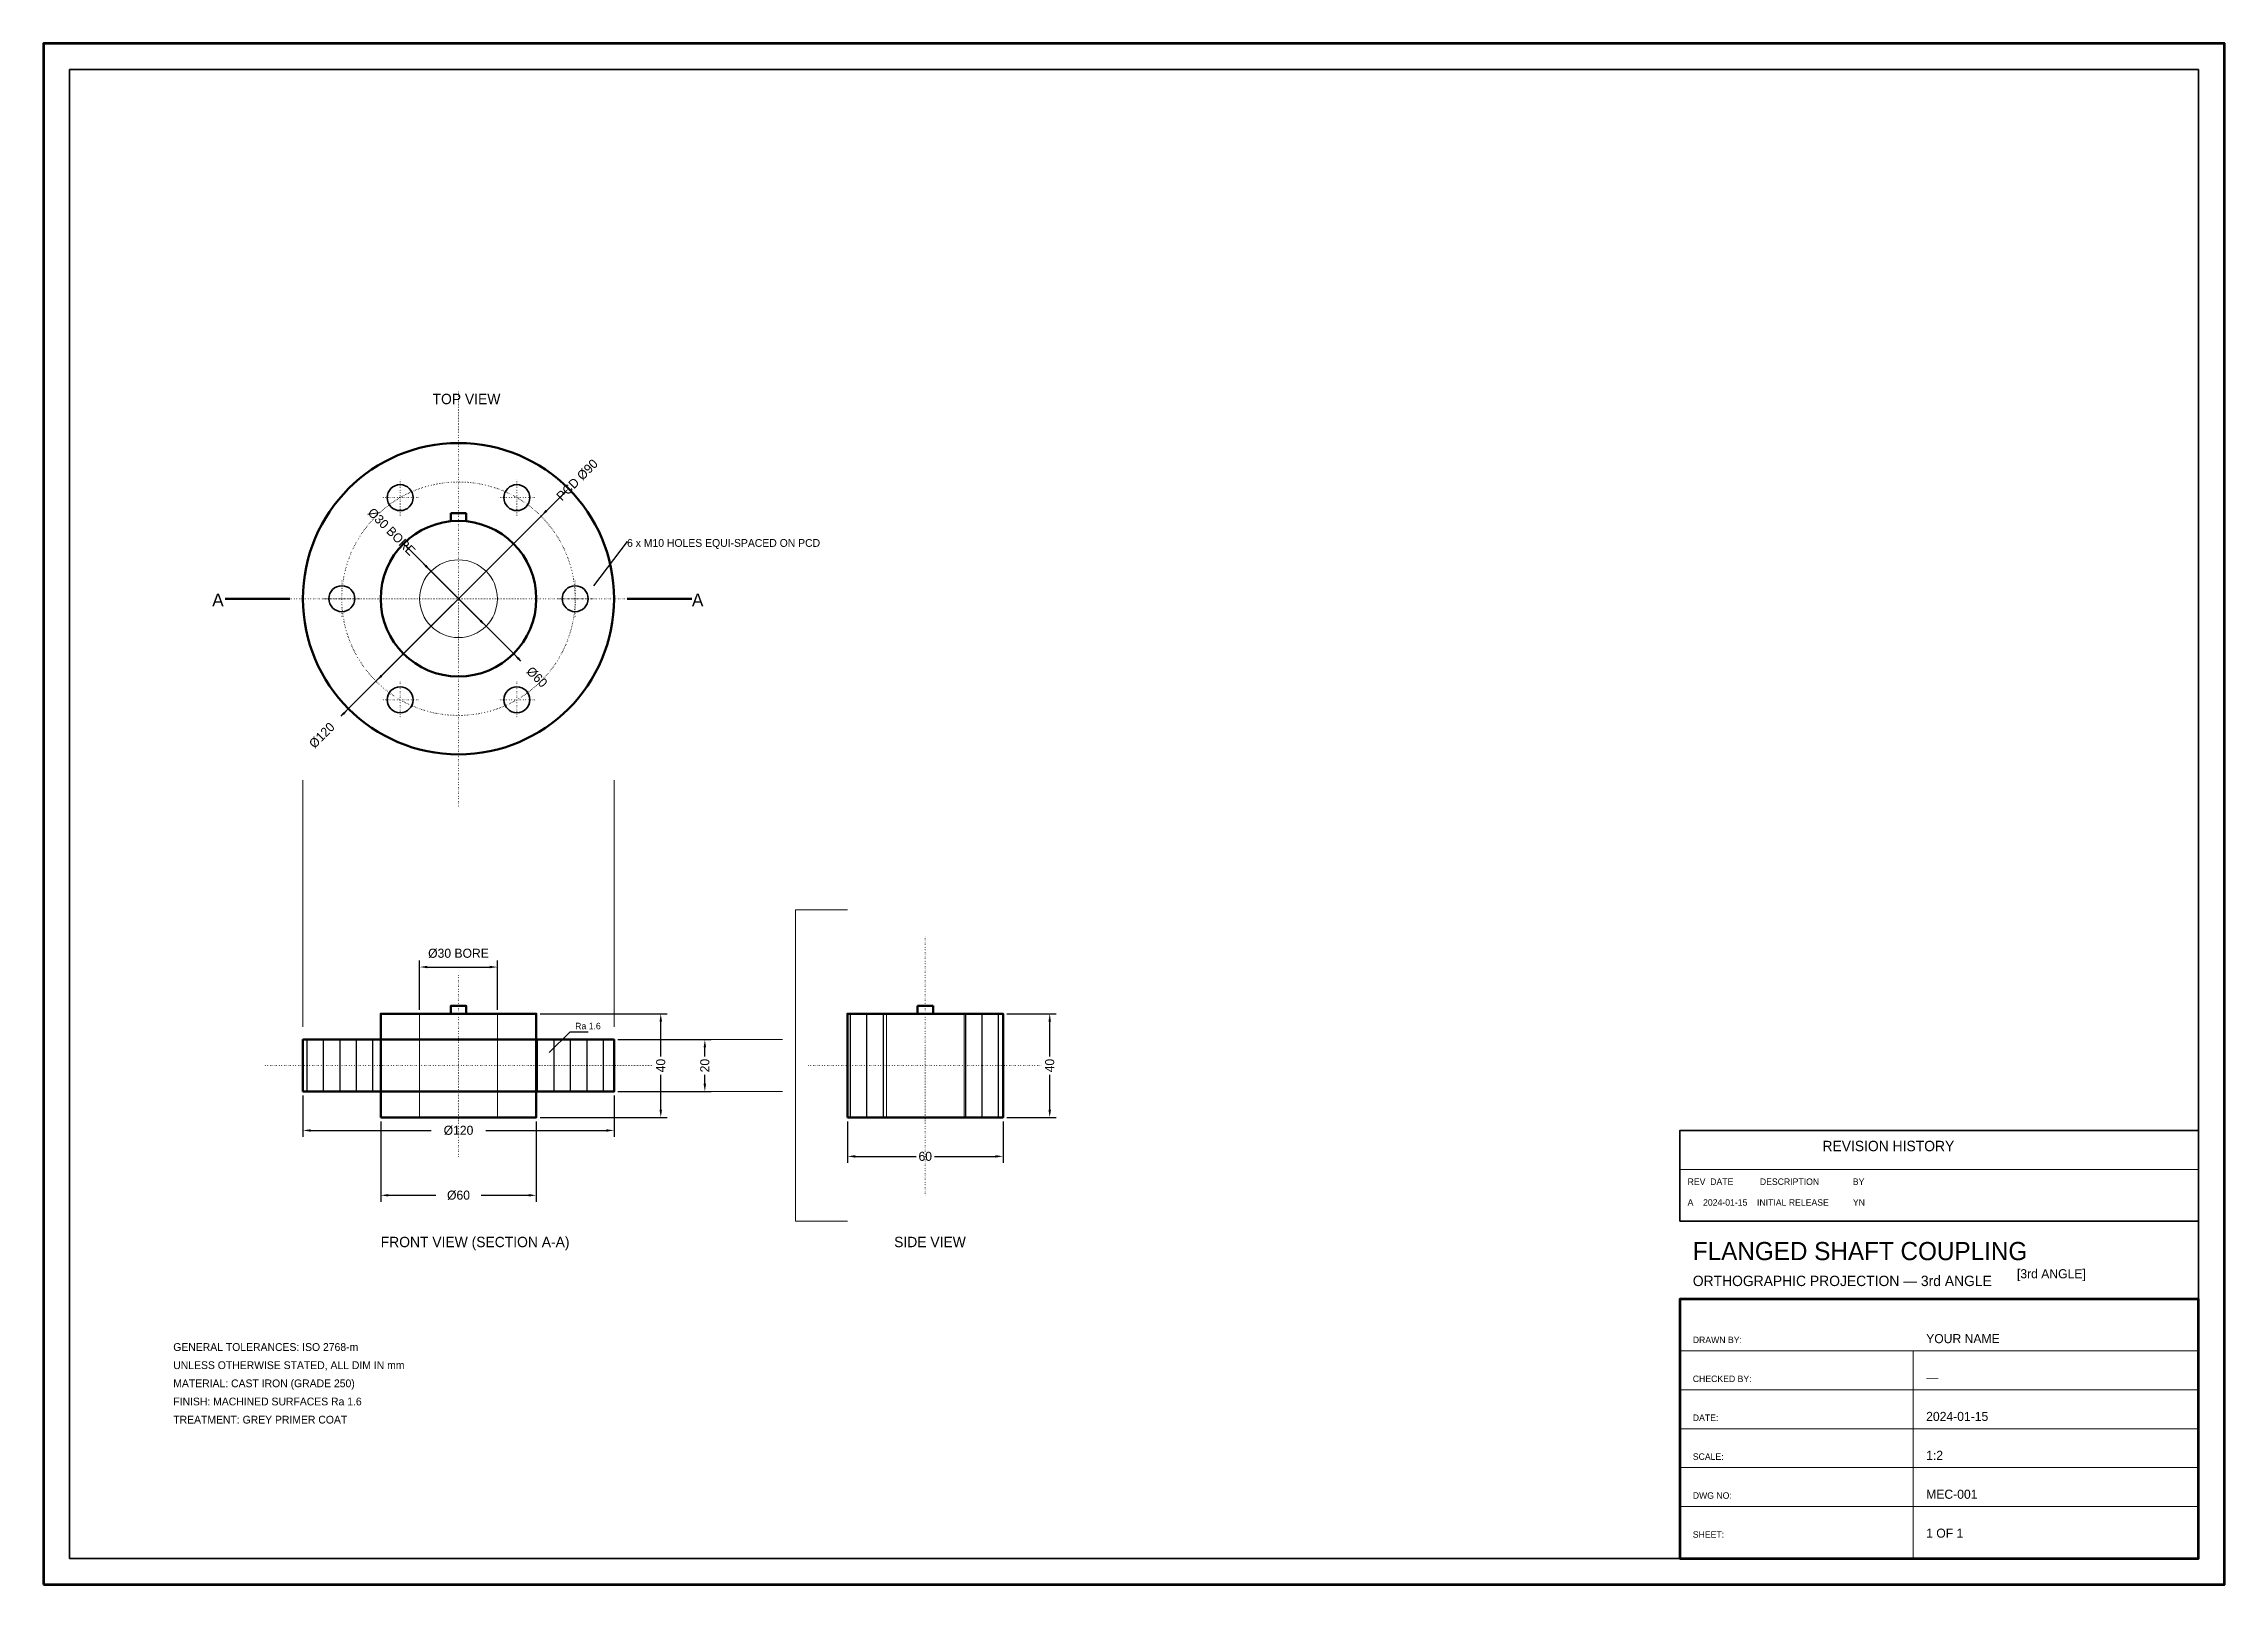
# Model space of a CAD drawing. Header units: millimetres. Extents: x 0 to 841, y 0 to 594.
import ezdxf

# ---------------------------------------------------------------- set-up
doc = ezdxf.new("R2010")
doc.units = ezdxf.units.MM
doc.linetypes.add('CENTER', pattern=[0.5, -0.25, 0, -0.25])
doc.linetypes.add('DASHED', pattern=[0.25, -0.25])
for name, color, linetype in [('ANNOTATION', 4, 'Continuous'), ('BORDER', 7, 'Continuous'), ('CENTER', 1, 'Continuous'), ('DIMENSION', 2, 'Continuous'), ('HATCH', 6, 'Continuous'), ('HIDDEN', 5, 'Continuous'), ('OBJECT', 7, 'Continuous'), ('TITLEBLOCK', 7, 'Continuous'), ('VIEWPORT', 3, 'Continuous')]:
    doc.layers.add(name, color=color, linetype=linetype)
doc.dimstyles.new('MECH_DIM', dxfattribs={"dimtxt": 3.5, "dimasz": 3, "dimexe": 2.5, "dimexo": 1.5, "dimgap": 1, "dimtad": 1, "dimdec": 1, "dimcen": 2.5, "dimazin": 3, "dimtfac": 1, "dimtmove": 0, "dimatfit": 3})

# ---------------------------------------------------------------- blocks, each defined once
blk = doc.blocks.new('_CLOSEDFILLED')
at = {"color": 0, "linetype": 'BYBLOCK'}
blk.add_solid([(-1, 0.16), (0, 0), (-1, -0.16)], dxfattribs=at)
blk = doc.blocks.new('*D1')
for p, q in [((100, 188.5), (100, 172.5)), ((220, 188.5), (220, 172.5)), ((103, 175), (149.5, 175)), ((170.5, 175), (217, 175))]:
    blk.add_line(p, q)
at = {"layer": 'Defpoints'}
for p in [(100, 190), (220, 190), (100, 175)]:
    blk.add_point(p, dxfattribs=at)
at = {"layer": 'DIMENSION', "xscale": 3, "yscale": 3, "rotation": 180}
blk.add_blockref('_CLOSEDFILLED', (100, 175), dxfattribs=at)
at = {"layer": 'DIMENSION', "xscale": 3, "yscale": 3}
blk.add_blockref('_CLOSEDFILLED', (220, 175), dxfattribs=at)
at = {"layer": 'DIMENSION', "insert": (160, 175), "char_height": 3.5, "attachment_point": 5}
blk.add_mtext('%%C120', dxfattribs=at)
blk = doc.blocks.new('*D2')
for p, q in [((130, 178.5), (130, 147.5)), ((190, 178.5), (190, 147.5)), ((133, 150), (151.25, 150)), ((168.75, 150), (187, 150))]:
    blk.add_line(p, q)
at = {"layer": 'Defpoints'}
for p in [(130, 180), (190, 180), (130, 150)]:
    blk.add_point(p, dxfattribs=at)
at = {"layer": 'DIMENSION', "xscale": 3, "yscale": 3, "rotation": 180}
blk.add_blockref('_CLOSEDFILLED', (130, 150), dxfattribs=at)
at = {"layer": 'DIMENSION', "xscale": 3, "yscale": 3}
blk.add_blockref('_CLOSEDFILLED', (190, 150), dxfattribs=at)
at = {"layer": 'DIMENSION', "insert": (160, 150), "char_height": 3.5, "attachment_point": 5}
blk.add_mtext('%%C60', dxfattribs=at)
blk = doc.blocks.new('*D3')
for p, q in [((191.5, 220), (240.5, 220)), ((238, 203.5), (238, 217)), ((238, 183), (238, 196.5)), ((191.5, 180), (240.5, 180))]:
    blk.add_line(p, q)
at = {"layer": 'Defpoints'}
for p in [(190, 220), (190, 180), (238, 180)]:
    blk.add_point(p, dxfattribs=at)
at = {"layer": 'DIMENSION', "xscale": 3, "yscale": 3}
for p, rotation in [((238, 220), 90), ((238, 180), 270)]:
    blk.add_blockref('_CLOSEDFILLED', p, dxfattribs=dict(at, rotation=rotation))
at = {"layer": 'DIMENSION', "insert": (238, 200), "char_height": 3.5, "attachment_point": 5, "rotation": 90}
blk.add_mtext('40', dxfattribs=at)
blk = doc.blocks.new('*D4')
for p, q in [((221.5, 210), (257.5, 210)), ((255, 203.5), (255, 207)), ((255, 193), (255, 196.5)), ((221.5, 190), (257.5, 190))]:
    blk.add_line(p, q)
at = {"layer": 'Defpoints'}
for p in [(220, 210), (220, 190), (255, 190)]:
    blk.add_point(p, dxfattribs=at)
at = {"layer": 'DIMENSION', "xscale": 3, "yscale": 3}
for p, rotation in [((255, 210), 90), ((255, 190), 270)]:
    blk.add_blockref('_CLOSEDFILLED', p, dxfattribs=dict(at, rotation=rotation))
at = {"layer": 'DIMENSION', "insert": (255, 200), "char_height": 3.5, "attachment_point": 5, "rotation": 90}
blk.add_mtext('20', dxfattribs=at)
blk = doc.blocks.new('*D6')
for p, q in [((115.45, 335.45), (200.31, 420.31)), ((114.75, 334.75), (115.45, 335.45))]:
    blk.add_line(p, q)
at = {"layer": 'Defpoints'}
for p in [(160, 380), (117.57, 337.57)]:
    blk.add_point(p, dxfattribs=at)
at = {"layer": 'DIMENSION', "xscale": 3, "yscale": 3, "rotation": 45}
for p in [(202.43, 422.43), (117.57, 337.57)]:
    blk.add_blockref('_CLOSEDFILLED', p, dxfattribs=at)
at = {"layer": 'DIMENSION', "insert": (107.32, 327.32), "char_height": 3.5, "attachment_point": 5, "rotation": 45}
blk.add_mtext('%%C120', dxfattribs=at)
blk = doc.blocks.new('*D7')
for p, q in [((183.33, 356.67), (140.91, 399.09)), ((184.04, 355.96), (183.33, 356.67))]:
    blk.add_line(p, q)
at = {"layer": 'Defpoints'}
for p in [(160, 380), (181.21, 358.79)]:
    blk.add_point(p, dxfattribs=at)
at = {"layer": 'DIMENSION', "xscale": 3, "yscale": 3, "rotation": 135}
for p in [(138.79, 401.21), (181.21, 358.79)]:
    blk.add_blockref('_CLOSEDFILLED', p, dxfattribs=at)
at = {"layer": 'DIMENSION', "insert": (190.23, 349.77), "char_height": 3.5, "attachment_point": 5, "rotation": 315}
blk.add_mtext('%%C60', dxfattribs=at)
blk = doc.blocks.new('*D8')
for p, q in [((193.94, 413.94), (130.3, 350.3)), ((194.65, 414.65), (193.94, 413.94))]:
    blk.add_line(p, q)
at = {"layer": 'Defpoints'}
for p in [(191.82, 411.82), (160, 380)]:
    blk.add_point(p, dxfattribs=at)
at = {"layer": 'DIMENSION', "xscale": 3, "yscale": 3, "rotation": 224.99999999999997}
for p in [(191.82, 411.82), (128.18, 348.18)]:
    blk.add_blockref('_CLOSEDFILLED', p, dxfattribs=at)
at = {"layer": 'DIMENSION', "insert": (205.79, 425.79), "char_height": 3.5, "attachment_point": 5, "rotation": 45}
blk.add_mtext('PCD %%C90', dxfattribs=at)
blk = doc.blocks.new('*D9')
for p, q in [((146.56, 393.44), (147.27, 392.73)), ((147.27, 392.73), (168.49, 371.51))]:
    blk.add_line(p, q)
at = {"layer": 'Defpoints'}
for p in [(149.39, 390.61), (160, 380)]:
    blk.add_point(p, dxfattribs=at)
at = {"layer": 'DIMENSION', "xscale": 3, "yscale": 3, "rotation": 314.9999999999999}
for p in [(149.39, 390.61), (170.61, 369.39)]:
    blk.add_blockref('_CLOSEDFILLED', p, dxfattribs=at)
at = {"layer": 'DIMENSION', "insert": (134.19, 405.81), "char_height": 3.5, "attachment_point": 5, "rotation": 315}
blk.add_mtext('%%C30 BORE', dxfattribs=at)
blk = doc.blocks.new('*D10')
for p, q in [((371.5, 220), (390.5, 220)), ((388, 203.5), (388, 217)), ((388, 183), (388, 196.5)), ((371.5, 180), (390.5, 180))]:
    blk.add_line(p, q)
at = {"layer": 'Defpoints'}
for p in [(370, 220), (370, 180), (388, 180)]:
    blk.add_point(p, dxfattribs=at)
at = {"layer": 'DIMENSION', "xscale": 3, "yscale": 3}
for p, rotation in [((388, 220), 90), ((388, 180), 270)]:
    blk.add_blockref('_CLOSEDFILLED', p, dxfattribs=dict(at, rotation=rotation))
at = {"layer": 'DIMENSION', "insert": (388, 200), "char_height": 3.5, "attachment_point": 5, "rotation": 90}
blk.add_mtext('40', dxfattribs=at)
blk = doc.blocks.new('*D11')
for p, q in [((310, 178.5), (310, 162.5)), ((370, 178.5), (370, 162.5)), ((313, 165), (336.5, 165)), ((343.5, 165), (367, 165))]:
    blk.add_line(p, q)
at = {"layer": 'Defpoints'}
for p in [(310, 180), (370, 180), (310, 165)]:
    blk.add_point(p, dxfattribs=at)
at = {"layer": 'DIMENSION', "xscale": 3, "yscale": 3, "rotation": 180}
blk.add_blockref('_CLOSEDFILLED', (310, 165), dxfattribs=at)
at = {"layer": 'DIMENSION', "xscale": 3, "yscale": 3}
blk.add_blockref('_CLOSEDFILLED', (370, 165), dxfattribs=at)
at = {"layer": 'DIMENSION', "insert": (340, 165), "char_height": 3.5, "attachment_point": 5}
blk.add_mtext('60', dxfattribs=at)

msp = doc.modelspace()

# ---------------------------------------------------------------- hatches: boundary and pattern name
at = {"layer": 'HATCH'}
h = msp.add_hatch(dxfattribs=at)
h.set_pattern_fill('ANSI31', scale=2, angle=45)
h.paths.add_polyline_path([(310, 180), (325, 180), (325, 220), (310, 220)])
h = msp.add_hatch(dxfattribs=at)
h.set_pattern_fill('ANSI31', scale=2, angle=45)
h.paths.add_polyline_path([(355, 180), (370, 180), (370, 220), (355, 220)])
h = msp.add_hatch(dxfattribs=at)
h.set_pattern_fill('ANSI31', scale=2, angle=45)
h.paths.add_polyline_path([(100, 190), (130, 190), (130, 210), (100, 210)])
h = msp.add_hatch(dxfattribs=at)
h.set_pattern_fill('ANSI31', scale=2, angle=45)
h.paths.add_polyline_path([(190, 190), (220, 190), (220, 210), (190, 210)])

# ---------------------------------------------------------------- linework, layer by layer
at = {"layer": 'ANNOTATION'}
for p, q in [((225, 402), (212, 385)), ((195, 205), (203, 213)), ((203, 213), (210, 213))]:
    msp.add_line(p, q, dxfattribs=at)
at = {"layer": 'ANNOTATION', "lineweight": 50}
for p, q in [((70, 380), (95, 380)), ((225, 380), (250, 380))]:
    msp.add_line(p, q, dxfattribs=at)
at = {"layer": 'BORDER', "lineweight": 70}
msp.add_lwpolyline([(0, 0), (841, 0), (841, 594), (0, 594), (0, 0)], dxfattribs=at)
at = {"layer": 'BORDER', "lineweight": 35}
msp.add_lwpolyline([(10, 10), (831, 10), (831, 584), (10, 584), (10, 10)], dxfattribs=at)
at = {"layer": 'CENTER', "linetype": 'CENTER', "lineweight": 18}
for p, q in [((160, 300), (160, 460)), ((80, 380), (240, 380)), ((340, 150), (340, 250)), ((160, 165), (160, 235)), ((85, 200), (235, 200)), ((295, 200), (385, 200))]:
    msp.add_line(p, q, dxfattribs=at)
at = {"layer": 'CENTER', "linetype": 'CENTER', "lineweight": 13}
for p, q in [((137.5, 411.97), (137.5, 425.97)), ((182.5, 411.97), (182.5, 425.97)), ((130.5, 418.97), (144.5, 418.97)), ((175.5, 418.97), (189.5, 418.97)), ((115, 373), (115, 387)), ((205, 373), (205, 387)), ((108, 380), (122, 380)), ((198, 380), (212, 380)), ((137.5, 334.03), (137.5, 348.03)), ((182.5, 334.03), (182.5, 348.03)), ((130.5, 341.03), (144.5, 341.03)), ((175.5, 341.03), (189.5, 341.03))]:
    msp.add_line(p, q, dxfattribs=at)
msp.add_circle((160, 380), 45, dxfattribs=at)
at = {"layer": 'HIDDEN', "linetype": 'DASHED', "lineweight": 18}
for p, q in [((310, 260), (290, 260)), ((290, 140), (290, 260)), ((145, 180), (145, 220)), ((175, 180), (175, 220)), ((325, 180), (325, 220)), ((355, 180), (355, 220)), ((310, 140), (290, 140))]:
    msp.add_line(p, q, dxfattribs=at)
msp.add_circle((160, 380), 15, dxfattribs=at)
at = {"layer": 'OBJECT', "lineweight": 50}
for p, q in [((157, 410), (157, 413)), ((157, 413), (163, 413)), ((163, 410), (163, 413)), ((337, 220), (337, 223)), ((337, 223), (343, 223)), ((343, 220), (343, 223))]:
    msp.add_line(p, q, dxfattribs=at)
for points in [[(130, 180), (190, 180), (190, 220), (130, 220), (130, 180)], [(157, 220), (157, 223), (163, 223), (163, 220)], [(310, 180), (370, 180), (370, 220), (310, 220), (310, 180)], [(100, 190), (220, 190), (220, 210), (100, 210), (100, 190)]]:
    msp.add_lwpolyline(points, dxfattribs=at)
for radius in [60, 30]:
    msp.add_circle((160, 380), radius, dxfattribs=at)
at = {"layer": 'OBJECT', "lineweight": 35}
for centre in [(137.5, 418.97), (182.5, 418.97), (115, 380), (205, 380), (137.5, 341.03), (182.5, 341.03)]:
    msp.add_circle(centre, 5, dxfattribs=at)
at = {"layer": 'TITLEBLOCK', "lineweight": 13}
msp.add_line((631, 160), (831, 160), dxfattribs=at)
at = {"layer": 'TITLEBLOCK', "lineweight": 18}
for p, q in [((631, 90), (831, 90)), ((721, 10), (721, 90)), ((631, 75), (831, 75)), ((631, 60), (831, 60)), ((631, 45), (831, 45)), ((631, 30), (831, 30))]:
    msp.add_line(p, q, dxfattribs=at)
at = {"layer": 'TITLEBLOCK', "lineweight": 35}
msp.add_lwpolyline([(631, 140), (831, 140), (831, 175), (631, 175), (631, 140)], dxfattribs=at)
at = {"layer": 'TITLEBLOCK', "lineweight": 70}
msp.add_lwpolyline([(631, 10), (831, 10), (831, 110), (631, 110), (631, 10)], dxfattribs=at)
at = {"layer": 'VIEWPORT', "linetype": 'DASHED', "lineweight": 13}
for p, q in [((100, 215), (100, 310)), ((220, 215), (220, 310)), ((225, 210), (285, 210)), ((225, 190), (285, 190))]:
    msp.add_line(p, q, dxfattribs=at)

# ---------------------------------------------------------------- texts
at = {"layer": 'ANNOTATION'}
for s, height, p in [('TOP VIEW', 4, (150, 455)), ('6 x M10 HOLES EQUI-SPACED ON PCD', 3, (225, 400)), ('A', 5, (65, 377)), ('A', 5, (250, 377)), ('Ra 1.6', 2.5, (205, 214)), ('FRONT VIEW (SECTION A-A)', 4, (130, 130)), ('SIDE VIEW', 4, (328, 130)), ('GENERAL TOLERANCES: ISO 2768-m', 3, (50, 90)), ('UNLESS OTHERWISE STATED, ALL DIM IN mm', 3, (50, 83)), ('MATERIAL: CAST IRON (GRADE 250)', 3, (50, 76)), ('FINISH: MACHINED SURFACES Ra 1.6', 3, (50, 69)), ('TREATMENT: GREY PRIMER COAT', 3, (50, 62))]:
    msp.add_text(s, height=height, dxfattribs=at).set_placement(p)
at = {"layer": 'TITLEBLOCK'}
for s, height, p in [('REVISION HISTORY', 4, (686, 167)), ('REV  DATE           DESCRIPTION              BY', 2.5, (634, 154)), ('A    2024-01-15    INITIAL RELEASE          YN', 2.5, (634, 146)), ('FLANGED SHAFT COUPLING', 7, (636, 125)), ('ORTHOGRAPHIC PROJECTION — 3rd ANGLE', 4, (636, 115)), ('[3rd ANGLE]', 3.5, (761, 118)), ('DRAWN BY:', 2.5, (636, 93)), ('YOUR NAME', 3.5, (726, 93)), ('CHECKED BY:', 2.5, (636, 78)), ('—', 3.5, (726, 78)), ('DATE:', 2.5, (636, 63)), ('2024-01-15', 3.5, (726, 63)), ('SCALE:', 2.5, (636, 48)), ('1:2', 3.5, (726, 48)), ('DWG NO:', 2.5, (636, 33)), ('MEC-001', 3.5, (726, 33)), ('SHEET:', 2.5, (636, 18)), ('1 OF 1', 3.5, (726, 18))]:
    msp.add_text(s, height=height, dxfattribs=at).set_placement(p)

# ---------------------------------------------------------------- dimensions: what is measured, and where the dimension line sits
at = {"layer": 'DIMENSION'}
for p1, p2, text, picture, middle in [((128.18, 348.18), (191.82, 411.82), 'PCD %%C90', '*D8', (205.79, 425.79)), ((202.43, 422.43), (117.57, 337.57), '%%C120', '*D6', (107.32, 327.32)), ((170.61, 369.39), (149.39, 390.61), '%%C30 BORE', '*D9', (134.19, 405.81)), ((138.79, 401.21), (181.21, 358.79), '%%C60', '*D7', (190.23, 349.77))]:
    dim = msp.add_diameter_dim_2p(p1=p1, p2=p2, text=text, dimstyle='MECH_DIM', dxfattribs=at)
    dim.commit()
    dim.dimension.update_dxf_attribs({"geometry": picture, "text_midpoint": middle})
msp.add_linear_dim(base=(145, 238), p1=(145, 220), p2=(175, 220), text='%%C30 BORE', dimstyle='MECH_DIM', dxfattribs=at).render()
for base, p1, p2, text, picture, middle in [((238, 180), (190, 180), (190, 220), '40', '*D3', (238, 200)), ((388, 180), (370, 180), (370, 220), '40', '*D10', (388, 200)), ((255, 190), (220, 190), (220, 210), '20', '*D4', (255, 200))]:
    dim = msp.add_linear_dim(base=base, p1=p1, p2=p2, angle=90, text=text, dimstyle='MECH_DIM', dxfattribs=at)
    dim.commit()
    dim.dimension.update_dxf_attribs({"geometry": picture, "text_midpoint": middle})
dim = msp.add_linear_dim(base=(100, 175), p1=(100, 190), p2=(220, 190), text='%%C120', dimstyle='MECH_DIM', override={"dimpost": '%%C<>'}, dxfattribs=at)
dim.commit()
dim.dimension.update_dxf_attribs({"geometry": '*D1', "text_midpoint": (160, 175)})
for base, p1, p2, text, picture, middle in [((130, 150), (130, 180), (190, 180), '%%C60', '*D2', (160, 150)), ((310, 165), (310, 180), (370, 180), '60', '*D11', (340, 165))]:
    dim = msp.add_linear_dim(base=base, p1=p1, p2=p2, text=text, dimstyle='MECH_DIM', dxfattribs=at)
    dim.commit()
    dim.dimension.update_dxf_attribs({"geometry": picture, "text_midpoint": middle})

doc.saveas('drawing.dxf')
